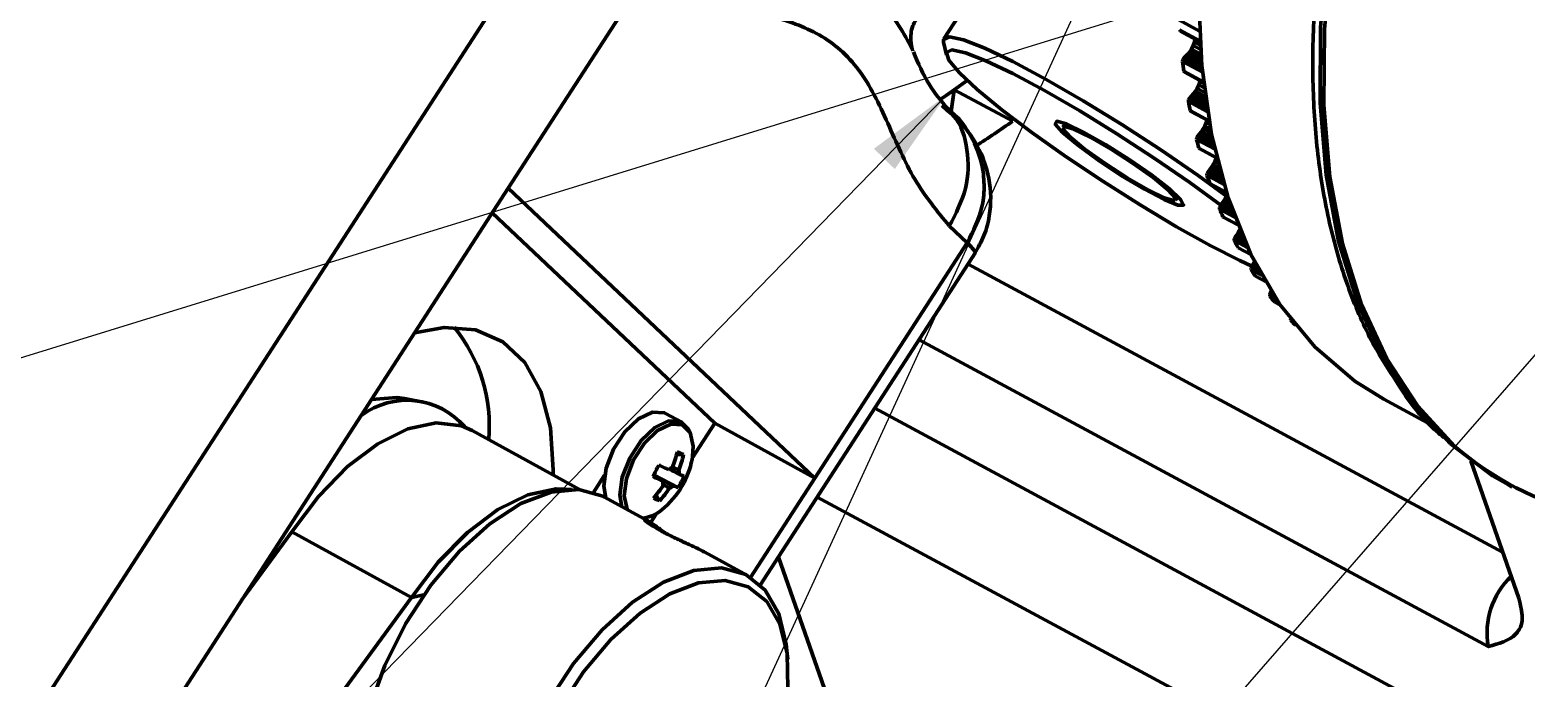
# Model space of a CAD drawing. Header units: millimetres. Extents: x -419 to 9215, y 1224 to 3301.
# Drawn here: x 265.1 to 320.8, y 2737.7 to 2761.8 of the extents above; entities that cross this region are included whole.
import ezdxf

# ---------------------------------------------------------------- set-up
doc = ezdxf.new("R2010")
doc.units = ezdxf.units.MM
doc.layers.add('Net 0.35', color=20, linetype='Continuous', lineweight=35)
doc.layers.add('Net 0.7', color=7, linetype='Continuous', lineweight=70)
doc.styles.get("Standard").update_dxf_attribs({"font": 'arial.ttf'})
doc.dimstyles.new('SLDDIMSTYLE0', dxfattribs={"dimtxt": 0.18, "dimasz": 3.302, "dimexe": 0, "dimexo": 0.0625, "dimgap": 0, "dimtad": 0, "dimtih": 1, "dimtoh": 1, "dimdec": 0, "dimrnd": 1e-09, "dimzin": 0, "dimdsep": 46, "dimtxsty": 'Standard', "dimsah": 1, "dimcen": 0.09, "dimadec": 0, "dimazin": 0, "dimtfac": 3.302, "dimtdec": 0, "dimtofl": 0, "dimtmove": 0, "dimatfit": 3, "dimfxl": 1, "dimfrac": 2, "dimtolj": 1, "dimtzin": 0, "dimarcsym": 0})
doc.dimstyles.new('SLDDIMSTYLE1', dxfattribs={"dimtxt": 0.18, "dimasz": 1.016, "dimexe": 0, "dimexo": 0.0625, "dimgap": 0, "dimtad": 0, "dimtih": 1, "dimtoh": 1, "dimdec": 0, "dimrnd": 1e-09, "dimzin": 0, "dimdsep": 46, "dimtxsty": 'Standard', "dimblk1": 'DOT', "dimblk2": 'DOT', "dimsah": 1, "dimcen": 0.09, "dimadec": 0, "dimazin": 0, "dimtfac": 1.016, "dimtdec": 0, "dimtofl": 0, "dimtmove": 0, "dimatfit": 3, "dimldrblk": 'DOT', "dimfxl": 1, "dimfrac": 2, "dimtolj": 1, "dimtzin": 0, "dimarcsym": 0})

# ---------------------------------------------------------------- blocks, each defined once
blk = doc.blocks.new('_Dot')
at = {"color": 0, "linetype": 'ByBlock', "lineweight": -2}
blk.add_line((-0.5, 0), (-1, 0), dxfattribs=at)
at = {"color": 0, "linetype": 'ByBlock', "const_width": 0.5}
blk.add_lwpolyline([(-0.25, 0, 1), (0.25, 0, 1)], format="xyb", close=True, dxfattribs=at)

msp = doc.modelspace()

# ---------------------------------------------------------------- linework, layer by layer
at = {"layer": 'Net 0.7', "color": 7, "linetype": 'Continuous', "lineweight": 70}
for p, q in [((302.944, 2767.471), (299.087, 2761.515)), ((285.12, 2767.048), (251.786, 2715.583)), ((282.863, 2755.954), (288.533, 2764.707)), ((307.833, 2762.215), (308.597, 2761.804)), ((307.857, 2761.844), (308.616, 2761.435)), ((307.857, 2761.844), (307.881, 2761.801)), ((307.881, 2761.801), (308.618, 2761.404)), ((299.074, 2761.395), (299.179, 2760.918)), ((308.371, 2761.262), (308.305, 2761.131)), ((308.414, 2761.393), (308.371, 2761.262)), ((308.371, 2761.262), (308.636, 2761.119)), ((308.434, 2761.503), (308.414, 2761.393)), ((308.414, 2761.393), (308.626, 2761.28)), ((307.981, 2760.739), (307.968, 2760.669)), ((307.968, 2760.669), (308.709, 2760.271)), ((308.027, 2760.802), (307.981, 2760.739)), ((307.981, 2760.739), (308.701, 2760.352)), ((308.096, 2760.868), (308.027, 2760.802)), ((308.027, 2760.802), (308.692, 2760.444)), ((308.169, 2760.948), (308.096, 2760.868)), ((308.096, 2760.868), (308.682, 2760.552)), ((308.238, 2761.035), (308.169, 2760.948)), ((308.169, 2760.948), (308.671, 2760.678)), ((308.305, 2761.131), (308.238, 2761.035)), ((308.238, 2761.035), (308.66, 2760.807)), ((308.305, 2761.131), (308.649, 2760.946)), ((308.013, 2760.312), (308.747, 2759.917)), ((308.013, 2760.312), (308.04, 2760.273)), ((308.04, 2760.273), (308.75, 2759.89)), ((299.474, 2759.62), (299.355, 2758.808)), ((299.474, 2759.62), (301.646, 2758.451)), ((308.447, 2759.565), (308.38, 2759.475)), ((308.511, 2759.665), (308.447, 2759.565)), ((308.447, 2759.565), (308.816, 2759.366)), ((308.571, 2759.798), (308.511, 2759.665)), ((308.511, 2759.665), (308.797, 2759.511)), ((308.609, 2759.929), (308.571, 2759.798)), ((308.571, 2759.798), (308.774, 2759.689)), ((308.614, 2759.963), (308.609, 2759.929)), ((308.609, 2759.929), (308.755, 2759.85)), ((299.005, 2759.034), (299.206, 2758.853)), ((299.409, 2758.758), (299.057, 2759.091)), ((308.198, 2759.255), (308.188, 2759.187)), ((308.188, 2759.187), (308.9, 2758.803)), ((308.241, 2759.321), (308.198, 2759.255)), ((308.198, 2759.255), (308.887, 2758.885)), ((308.309, 2759.391), (308.241, 2759.321)), ((308.241, 2759.321), (308.872, 2758.981)), ((308.38, 2759.475), (308.309, 2759.391)), ((308.309, 2759.391), (308.855, 2759.097)), ((308.38, 2759.475), (308.835, 2759.23)), ((308.253, 2758.846), (308.957, 2758.466)), ((308.253, 2758.846), (308.283, 2758.81)), ((308.283, 2758.81), (308.961, 2758.445)), ((308.855, 2758.401), (308.8, 2758.266)), ((308.877, 2758.49), (308.855, 2758.401)), ((308.855, 2758.401), (308.981, 2758.333)), ((303.6, 2758.367), (303.514, 2758.233)), ((308.499, 2757.841), (308.493, 2757.774)), ((308.54, 2757.909), (308.499, 2757.841)), ((308.499, 2757.841), (309.151, 2757.49)), ((308.606, 2757.983), (308.54, 2757.909)), ((308.54, 2757.909), (309.129, 2757.592)), ((308.675, 2758.07), (308.606, 2757.983)), ((308.606, 2757.983), (309.102, 2757.715)), ((308.739, 2758.164), (308.675, 2758.07)), ((308.675, 2758.07), (309.073, 2757.856)), ((308.8, 2758.266), (308.739, 2758.164)), ((308.739, 2758.164), (309.044, 2758)), ((308.8, 2758.266), (309.015, 2758.15)), ((308.493, 2757.774), (309.169, 2757.41)), ((308.577, 2757.45), (309.244, 2757.091)), ((308.577, 2757.45), (308.609, 2757.419)), ((308.609, 2757.419), (309.248, 2757.075)), ((309.052, 2756.74), (308.986, 2756.649)), ((309.113, 2756.837), (309.052, 2756.74)), ((309.052, 2756.74), (309.379, 2756.564)), ((309.17, 2756.941), (309.113, 2756.837)), ((309.113, 2756.837), (309.339, 2756.715)), ((309.22, 2757.076), (309.17, 2756.941)), ((309.17, 2756.941), (309.299, 2756.872)), ((309.222, 2757.089), (309.22, 2757.076)), ((309.22, 2757.076), (309.252, 2757.059)), ((308.883, 2756.502), (308.88, 2756.436)), ((308.88, 2756.436), (309.512, 2756.096)), ((308.922, 2756.571), (308.883, 2756.502)), ((308.883, 2756.502), (309.489, 2756.176)), ((308.986, 2756.649), (308.922, 2756.571)), ((308.922, 2756.571), (309.458, 2756.282)), ((308.986, 2756.649), (309.42, 2756.415)), ((265.584, 2729.276), (282.863, 2755.954)), ((282.863, 2755.954), (294.279, 2745.17)), ((307.711, 2755.515), (307.797, 2755.648)), ((308.984, 2756.131), (309.604, 2755.797)), ((308.984, 2756.131), (309.019, 2756.104)), ((309.019, 2756.104), (309.607, 2755.787)), ((309.621, 2755.694), (309.568, 2755.588)), ((309.629, 2755.719), (309.621, 2755.694)), ((309.621, 2755.694), (309.64, 2755.684)), ((309.385, 2755.313), (309.349, 2755.243)), ((309.349, 2755.243), (309.895, 2754.949)), ((309.349, 2755.243), (309.349, 2755.179)), ((309.349, 2755.179), (309.925, 2754.869)), ((309.447, 2755.394), (309.385, 2755.313)), ((309.385, 2755.313), (309.854, 2755.061)), ((309.51, 2755.489), (309.447, 2755.394)), ((309.447, 2755.394), (309.803, 2755.203)), ((309.568, 2755.588), (309.51, 2755.489)), ((309.51, 2755.489), (309.748, 2755.361)), ((309.568, 2755.588), (309.694, 2755.52)), ((290.559, 2747.212), (282.271, 2755.04)), ((299.286, 2754.55), (299.949, 2753.923)), ((309.472, 2754.894), (310.032, 2754.592)), ((309.472, 2754.894), (309.509, 2754.871)), ((309.509, 2754.871), (310.033, 2754.588)), ((309.928, 2754.141), (309.894, 2754.069)), ((309.894, 2754.069), (310.362, 2753.818)), ((309.894, 2754.069), (309.897, 2754.008)), ((309.897, 2754.008), (310.398, 2753.738)), ((309.987, 2754.225), (309.928, 2754.141)), ((309.928, 2754.141), (310.308, 2753.936)), ((310.047, 2754.322), (309.987, 2754.225)), ((309.987, 2754.225), (310.241, 2754.088)), ((310.1, 2754.422), (310.047, 2754.322)), ((310.047, 2754.322), (310.169, 2754.257)), ((292.251, 2741.192), (300.262, 2753.559)), ((299.949, 2753.923), (294.279, 2745.17)), ((310.039, 2753.743), (310.519, 2753.485)), ((310.548, 2753.057), (310.517, 2752.985)), ((310.517, 2752.985), (310.879, 2752.791)), ((310.517, 2752.985), (310.523, 2752.926)), ((310.523, 2752.926), (310.923, 2752.711)), ((310.604, 2753.144), (310.548, 2753.057)), ((310.548, 2753.057), (310.81, 2752.916)), ((310.649, 2753.223), (310.604, 2753.144)), ((310.604, 2753.144), (310.722, 2753.081)), ((310.683, 2752.683), (311.053, 2752.484)), ((311.242, 2752.068), (311.215, 2751.996)), ((311.215, 2751.996), (311.427, 2751.881)), ((311.215, 2751.996), (311.224, 2751.939)), ((311.224, 2751.939), (311.48, 2751.801)), ((311.274, 2752.12), (311.242, 2752.068)), ((311.242, 2752.068), (311.34, 2752.016)), ((311.401, 2751.719), (311.614, 2751.604)), ((311.987, 2751.096), (311.998, 2751.05)), ((311.998, 2751.05), (312.04, 2751.027)), ((279.82, 2747.977), (278.999, 2748.136)), ((315.467, 2748.103), (317.222, 2747.158)), ((289.323, 2747.249), (288.72, 2747.579)), ((324.454, 2732.725), (296.511, 2747.769)), ((285.545, 2744.739), (281.52, 2746.948)), ((289.717, 2745.912), (290.559, 2747.212)), ((290.559, 2747.212), (294.279, 2745.17)), ((317.952, 2746.441), (318.097, 2746.363)), ((289.391, 2746.049), (289.131, 2746.04)), ((320.489, 2740.7), (318.698, 2745.819)), ((286.038, 2744.64), (286.453, 2745.281)), ((289.191, 2744.819), (288.282, 2745.293)), ((294.279, 2745.17), (291.887, 2741.477)), ((288.501, 2744.326), (288.37, 2744.543)), ((320.1, 2744.915), (320.245, 2744.837)), ((288.032, 2743.598), (286.455, 2744.463)), ((288.163, 2743.513), (288.387, 2743.858)), ((274.804, 2743.177), (272.944, 2740.64)), ((279.267, 2740.727), (274.804, 2743.177)), ((291.77, 2741.546), (290.19, 2742.413)), ((299.762, 2722.694), (292.926, 2742.234)), ((279.267, 2740.727), (246.754, 2696.375)), ((293.27, 2738.421), (293.243, 2738.748))]:
    msp.add_line(p, q, dxfattribs=at)
at = {"layer": 'Net 0.7', "color": 8, "linetype": 'Continuous', "lineweight": 70}
for p, q in [((299.474, 2759.62), (299.958, 2759.964)), ((319.888, 2742.416), (299.985, 2753.132)), ((298.162, 2750.318), (319.352, 2738.91)), ((294.372, 2744.466), (326.374, 2727.236)), ((279.728, 2740.829), (279.267, 2740.727))]:
    msp.add_line(p, q, dxfattribs=at)
at = {"layer": 'Net 0.7', "color": 7, "linetype": 'Continuous', "lineweight": 70, "flags": 128}
for points in [[(328.955, 2801.562), (326.625, 2799.82), (324.34, 2797.81), (322.126, 2795.555), (320.008, 2793.081), (318.011, 2790.415), (316.158, 2787.589), (314.468, 2784.634), (312.962, 2781.584), (311.656, 2778.473), (310.566, 2775.337), (309.704, 2772.212), (309.079, 2769.132), (308.698, 2766.133), (308.567, 2763.248), (308.685, 2760.512), (309.053, 2757.954), (309.666, 2755.603), (310.517, 2753.488), (311.596, 2751.63), (312.891, 2750.053), (314.388, 2748.772), (315.467, 2748.103)], [(318.097, 2746.363), (316.731, 2747.844), (315.573, 2749.606), (314.635, 2751.631), (313.928, 2753.895), (313.459, 2756.375), (313.233, 2759.042), (313.254, 2761.867), (313.521, 2764.821), (314.03, 2767.87), (314.777, 2770.98), (315.752, 2774.119), (316.946, 2777.251), (318.346, 2780.342), (319.935, 2783.358), (321.697, 2786.266), (323.612, 2789.035), (325.66, 2791.634), (327.817, 2794.034), (330.061, 2796.21), (332.366, 2798.137), (334.708, 2799.794), (337.06, 2801.163)], [(299.074, 2761.395), (299.074, 2761.487), (299.291, 2761.584), (299.812, 2761.475), (300.614, 2761.165), (301.658, 2760.667), (302.896, 2760.006), (304.27, 2759.212), (305.715, 2758.322), (307.165, 2757.379), (308.55, 2756.425), (309.603, 2755.659)], [(310.55, 2753.061), (310.1, 2753.267), (309.003, 2753.825), (307.747, 2754.524), (306.391, 2755.334), (304.999, 2756.216), (303.635, 2757.128), (302.364, 2758.029), (301.245, 2758.876), (300.33, 2759.629), (299.662, 2760.253), (299.272, 2760.719), (299.179, 2761.006), (299.387, 2761.099), (299.886, 2760.995), (300.652, 2760.698), (301.65, 2760.222), (302.834, 2759.59), (304.148, 2758.831), (305.53, 2757.98), (306.916, 2757.078), (308.241, 2756.166), (309.393, 2755.324)], [(298.95, 2759.257), (299.174, 2759.411), (299.474, 2759.62)], [(307.284, 2755.531), (306.55, 2755.917), (305.689, 2756.433), (304.818, 2757.009), (304.054, 2757.566), (303.5, 2758.03), (303.232, 2758.338), (303.286, 2758.448), (303.653, 2758.346), (304.285, 2758.045), (305.097, 2757.585), (305.978, 2757.03), (306.81, 2756.454), (307.48, 2755.934), (307.898, 2755.542), (308.007, 2755.329), (307.793, 2755.325), (307.284, 2755.531)], [(303.803, 2757.849), (304.351, 2757.4), (305.092, 2756.871), (305.912, 2756.343), (306.686, 2755.896), (307.297, 2755.598), (307.651, 2755.494), (307.695, 2755.6), (307.422, 2755.9), (306.874, 2756.349), (306.133, 2756.877), (305.313, 2757.405), (304.539, 2757.853), (303.928, 2758.151), (303.574, 2758.255), (303.53, 2758.149), (303.803, 2757.849)], [(284.534, 2745.294), (284.538, 2745.479), (284.433, 2747.046), (284.076, 2748.391), (283.479, 2749.468), (282.662, 2750.24), (281.652, 2750.681), (280.485, 2750.775), (279.379, 2750.575)], [(277.774, 2748.097), (278.72, 2748.174), (278.999, 2748.136)], [(288.72, 2747.579), (288.675, 2747.602), (288.233, 2747.629), (287.718, 2747.382), (287.21, 2746.897), (286.785, 2746.25), (286.509, 2745.538), (286.422, 2744.87), (286.499, 2744.439)], [(289.594, 2746.945), (289.58, 2746.974), (289.277, 2747.271), (288.835, 2747.298), (288.321, 2747.051), (287.813, 2746.567), (287.388, 2745.919), (287.111, 2745.208), (287.025, 2744.54), (287.101, 2744.108)], [(281.52, 2746.948), (281.122, 2747.118), (280.183, 2747.225), (279.131, 2746.998), (278.014, 2746.447), (276.885, 2745.597), (275.798, 2744.49), (274.804, 2743.177)], [(289.73, 2745.986), (289.756, 2746.358), (289.643, 2746.862), (289.351, 2747.149), (288.925, 2747.175), (288.429, 2746.937), (287.939, 2746.47), (287.53, 2745.846), (287.263, 2745.159), (287.179, 2744.515), (287.292, 2744.011), (287.298, 2744.001)], [(320.1, 2744.915), (319.511, 2745.257), (317.952, 2746.441)], [(279.044, 2739.749), (279.984, 2741.185), (281.047, 2742.447), (282.182, 2743.475), (283.338, 2744.221), (284.459, 2744.651), (285.494, 2744.744), (286.393, 2744.496), (286.455, 2744.463)], [(285.219, 2744.752), (284.647, 2744.775), (283.595, 2744.548), (282.478, 2743.997), (281.349, 2743.147), (280.262, 2742.04), (279.267, 2740.727)], [(284.358, 2736.832), (285.298, 2738.268), (286.361, 2739.53), (287.497, 2740.558), (288.652, 2741.304), (289.773, 2741.734), (290.808, 2741.827), (291.708, 2741.579), (292.43, 2741.002), (292.942, 2740.122), (293.219, 2738.98), (293.243, 2738.748)], [(284.774, 2736.588), (285.673, 2737.962), (286.69, 2739.168), (287.776, 2740.151), (288.881, 2740.865), (289.953, 2741.276), (290.942, 2741.365), (291.802, 2741.128), (292.493, 2740.576), (292.982, 2739.734), (293.247, 2738.643), (293.275, 2737.353)], [(278.757, 2730.437), (278.433, 2730.653), (277.812, 2731.386), (277.415, 2732.403), (277.262, 2733.655), (277.358, 2735.085), (277.699, 2736.626), (278.27, 2738.205), (279.044, 2739.749)]]:
    msp.add_lwpolyline(points, dxfattribs=at)
at = {"layer": 'Net 0.7', "color": 8, "linetype": 'Continuous', "lineweight": 70, "flags": 128}
msp.add_lwpolyline([(317.952, 2746.441), (316.586, 2747.922), (315.428, 2749.684), (314.49, 2751.709), (313.783, 2753.973), (313.314, 2756.452), (313.089, 2759.12), (313.109, 2761.945), (313.376, 2764.899), (313.885, 2767.948), (314.632, 2771.058), (315.607, 2774.197), (316.802, 2777.329), (318.201, 2780.42), (319.79, 2783.436), (321.552, 2786.344), (323.468, 2789.113), (325.515, 2791.712), (327.673, 2794.112), (329.916, 2796.288), (332.222, 2798.215), (334.563, 2799.872), (336.916, 2801.241)], dxfattribs=at)
at = {"layer": 'Net 0.7', "color": 7, "linetype": 'Continuous', "lineweight": 70}
for centre, radius, start, end in [((332.79, 2763.579), 24.992, 186.6849, 187.5102), ((330.27, 2763.186), 22.441, 190.2648, 191.1515), ((275.925, 2795.054), 44.737, 302.9835, 305.0951), ((327.976, 2762.673), 20.09, 194.1145, 195.0691), ((325.94, 2762.066), 17.965, 198.2606, 199.289), ((324.185, 2761.394), 16.086, 202.7267, 203.8337), ((322.723, 2760.693), 14.463, 207.5299, 208.7183), ((321.554, 2760.001), 13.104, 212.6768, 213.9461), ((320.668, 2759.359), 12.01, 218.1588, 219.504), ((276.339, 2747.111), 5.822, 355.0472, 39.109), ((320.046, 2758.808), 11.178, 223.9472, 225.3582), ((279.091, 2745.224), 2.842, 40.6334, 126.8571), ((285.51, 2746.943), 3.732, 338.5413, 347.7432), ((288.332, 2743.94), 2.36, 63.3528, 69.5394), ((325.836, 2755.358), 11.866, 229.2906, 282.5822), ((283.004, 2748.207), 6.029, 330.4201, 334.9789), ((299.818, 2769.612), 26.508, 244.6467, 245.5532), ((285.744, 2746.841), 3.732, 338.5413, 347.7432), ((286.568, 2746.479), 3.2, 332.6995, 351.1319), ((299.598, 2769.186), 26.508, 244.6467, 245.5532), ((289.022, 2744.985), 0.4, 170.0652, 192.8578), ((289.185, 2745.153), 0.47, 115.3551, 135.8118), ((286.491, 2746.483), 3.172, 328.3634, 337.0356), ((288.827, 2745.387), 0.4, 350.0652, 12.8578), ((290.374, 2748.07), 2.984, 247.2714, 251.1761), ((285.592, 2746.882), 3.631, 317.4742, 326.8455), ((285.825, 2746.78), 3.631, 317.4742, 326.8455), ((286.568, 2746.479), 3.2, 311.3457, 332.6995), ((288.664, 2745.219), 0.47, 295.3551, 315.8118), ((290.154, 2747.644), 2.984, 247.2714, 251.1761), ((287.67, 2745.106), 1.443, 278.5631, 314.5378), ((289.074, 2745.957), 1.728, 242.2214, 250.6708)]:
    msp.add_arc(centre, radius, start, end, dxfattribs=at)
at = {"layer": 'Net 0.7', "color": 8, "linetype": 'Continuous', "lineweight": 70}
msp.add_arc((322.218, 2739.414), 2.91, 133.8056, 189.9841, dxfattribs=at)
at = {"layer": 'Net 0.7', "color": 7, "linetype": 'Continuous', "lineweight": 70}
for points, knots in [([(321.225, 2786.466), (320.924, 2785.993), (320.054, 2784.623), (318.724, 2782.268), (317.3, 2779.395), (316.053, 2776.464), (314.993, 2773.505), (314.131, 2770.547), (313.476, 2767.618), (313.034, 2764.744), (312.811, 2761.954), (312.809, 2759.273), (313.032, 2756.728), (313.476, 2754.341), (314.146, 2752.145), (314.987, 2750.195), (315.708, 2749.101), (316.051, 2748.581)], [0, 0, 0, 0, 0.036425, 0.105552, 0.174699, 0.243853, 0.313023, 0.38222, 0.451454, 0.520733, 0.590066, 0.659456, 0.728897, 0.798368, 0.867801, 0.937101, 1, 1, 1, 1]), ([(289.196, 2764.081), (289.718, 2763.7), (290.763, 2762.937), (292.644, 2762.377), (294.502, 2761.776), (296.018, 2760.453), (297.009, 2758.386), (297.934, 2756.198), (298.835, 2755.099), (299.286, 2754.55)], [0, 0, 0, 0, 0.13996, 0.280021, 0.420142, 0.55997, 0.706644, 0.853352, 1, 1, 1, 1]), ([(297.935, 2761.063), (297.929, 2761.074), (297.915, 2761.099), (297.841, 2761.41), (297.858, 2761.95), (298.077, 2762.28), (298.17, 2762.42)], [0, 0, 0, 0, 0.2330864, 0.5132518, 0.7932937, 1, 1, 1, 1]), ([(299.228, 2758.905), (298.983, 2759.2), (298.457, 2759.834), (298.126, 2760.613), (297.949, 2761.029)], [0, 0, 0, 0, 0.466191, 1, 1, 1, 1]), ([(299.402, 2758.748), (299.43, 2758.727), (299.678, 2758.539), (300.104, 2757.929), (300.501, 2757.042), (300.605, 2756.094), (300.527, 2755.069), (300.178, 2754.377), (299.949, 2753.923)], [0, 0, 0, 0, 0.020716, 0.179595, 0.424845, 0.575871, 0.722117, 1, 1, 1, 1]), ([(300.232, 2753.524), (300.357, 2753.745), (300.606, 2754.185), (300.857, 2755.133), (300.835, 2756.292), (300.387, 2757.567), (299.855, 2758.238), (299.589, 2758.572)], [0, 0, 0, 0, 0.138298, 0.275202, 0.531377, 0.766074, 1, 1, 1, 1]), ([(316.051, 2748.581), (316.083, 2748.528), (316.473, 2747.891), (317.026, 2747.248), (317.609, 2746.76), (317.701, 2746.683)], [0, 0, 0, 0, 0.070057, 0.853797, 1, 1, 1, 1]), ([(288.276, 2745.285), (288.475, 2745.177), (288.717, 2745.046), (288.958, 2744.915), (289.001, 2744.891)], [0, 0, 0, 0, 0.823454, 1, 1, 1, 1]), ([(288.628, 2745.054), (288.59, 2745.075), (288.473, 2745.14), (288.356, 2745.205), (288.277, 2745.249)], [0, 0, 0, 0, 0.326648, 1, 1, 1, 1]), ([(289.221, 2745.318), (289.178, 2745.341), (289.064, 2745.403), (288.949, 2745.465), (288.877, 2745.504)], [0, 0, 0, 0, 0.372101, 1, 1, 1, 1]), ([(288.982, 2745.576), (289.018, 2745.561), (289.096, 2745.528), (289.175, 2745.494), (289.217, 2745.476)], [0, 0, 0, 0, 0.457661, 1, 1, 1, 1]), ([(288.865, 2744.794), (288.827, 2744.821), (288.752, 2744.871), (288.678, 2744.923), (288.642, 2744.948)], [0, 0, 0, 0, 0.513752, 1, 1, 1, 1]), ([(287.945, 2743.626), (287.941, 2743.622), (287.932, 2743.61), (288.078, 2743.491), (288.36, 2743.311), (288.752, 2743.1), (289.204, 2742.883), (289.658, 2742.675), (290.009, 2742.512), (290.146, 2742.434), (290.188, 2742.41)], [0, 0, 0, 0, 0.090174, 0.23229, 0.374622, 0.514805, 0.653852, 0.794517, 0.937046, 1, 1, 1, 1]), ([(288.71, 2743.127), (288.689, 2743.142), (288.535, 2743.254), (288.3, 2743.426), (288.042, 2743.598), (287.975, 2743.625), (287.942, 2743.639)], [0, 0, 0, 0, 0.050666, 0.37092, 0.687424, 1, 1, 1, 1]), ([(320.489, 2740.7), (320.552, 2740.443), (320.695, 2739.861), (320.347, 2739.177), (319.741, 2739.009), (319.354, 2738.91), (319.352, 2738.91)], [0, 0, 0, 0, 0.224093, 0.509013, 0.998064, 1, 1, 1, 1])]:
    msp.add_open_spline(points, degree=3, knots=knots, dxfattribs=at)
at = {"layer": 'Net 0.7', "color": 8, "linetype": 'Continuous', "lineweight": 70}
for points, knots in [([(297.932, 2761.062), (297.796, 2761.333), (297.525, 2761.869), (296.884, 2762.743), (295.918, 2763.769), (294.435, 2764.971), (292.624, 2766.179), (290.957, 2767.253), (290.047, 2767.866), (289.607, 2768.162)], [0, 0, 0, 0, 0.132961, 0.262939, 0.388271, 0.577884, 0.779191, 0.89345, 1, 1, 1, 1]), ([(299.206, 2758.853), (299.289, 2758.785), (299.71, 2758.435), (300.009, 2757.398), (300.005, 2755.938), (299.525, 2755.012), (299.286, 2754.55)], [0, 0, 0, 0, 0.075346, 0.383564, 0.691782, 1, 1, 1, 1]), ([(299.949, 2753.923), (300.087, 2753.784), (300.285, 2753.586), (300.21, 2753.557), (300.187, 2753.548)], [0, 0, 0, 0, 0.699453, 1, 1, 1, 1])]:
    msp.add_open_spline(points, degree=3, knots=knots, dxfattribs=at)

# ---------------------------------------------------------------- leaders
at = {"layer": 'Net 0.35'}
for points, dimstyle in [([(278.014, 2706.015), (334.637, 2829.247)], 'SLDDIMSTYLE0'), ([(336.128, 2771.67), (202.175, 2730.348)], 'SLDDIMSTYLE1'), ([(299.174, 2759.411), (202.175, 2659.921)], 'SLDDIMSTYLE0'), ([(325.071, 2754.318), (204.514, 2616.18)], 'SLDDIMSTYLE1')]:
    msp.add_leader(points, dimstyle=dimstyle, dxfattribs=at)

doc.saveas('drawing.dxf')
